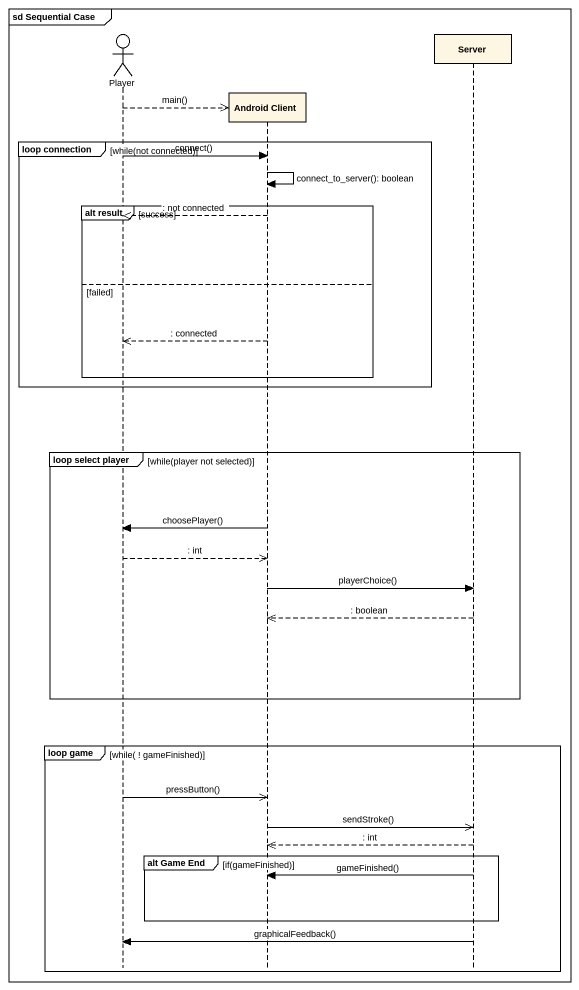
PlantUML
@startuml
mainframe sd Sequential Case
hide footbox
actor Player
participant "Android Client" as Android_Client
participant Server

Player -->> Android_Client ** : main()
group loop connection [while(not connected)]
  Player -> Android_Client : connect()
  Android_Client -> Android_Client : connect_to_server(): boolean
  group alt result [success]
    Android_Client -->> Player : : not connected
  else failed
    Android_Client -->> Player : : connected
  end
end
group loop select player [while(player not selected)]
  Android_Client -> Player : choosePlayer()
  Player -->> Android_Client : : int
  Android_Client -> Server : playerChoice()
  Server -->> Android_Client : : boolean
end
group loop game [while( ! gameFinished)]
  Player ->> Android_Client : pressButton()
  Android_Client ->> Server : sendStroke()
  Server -->> Android_Client : : int
  group alt Game End [if(gameFinished)]
    Server -> Android_Client : gameFinished()
  end
  Server -> Player : graphicalFeedback()
end
@enduml
